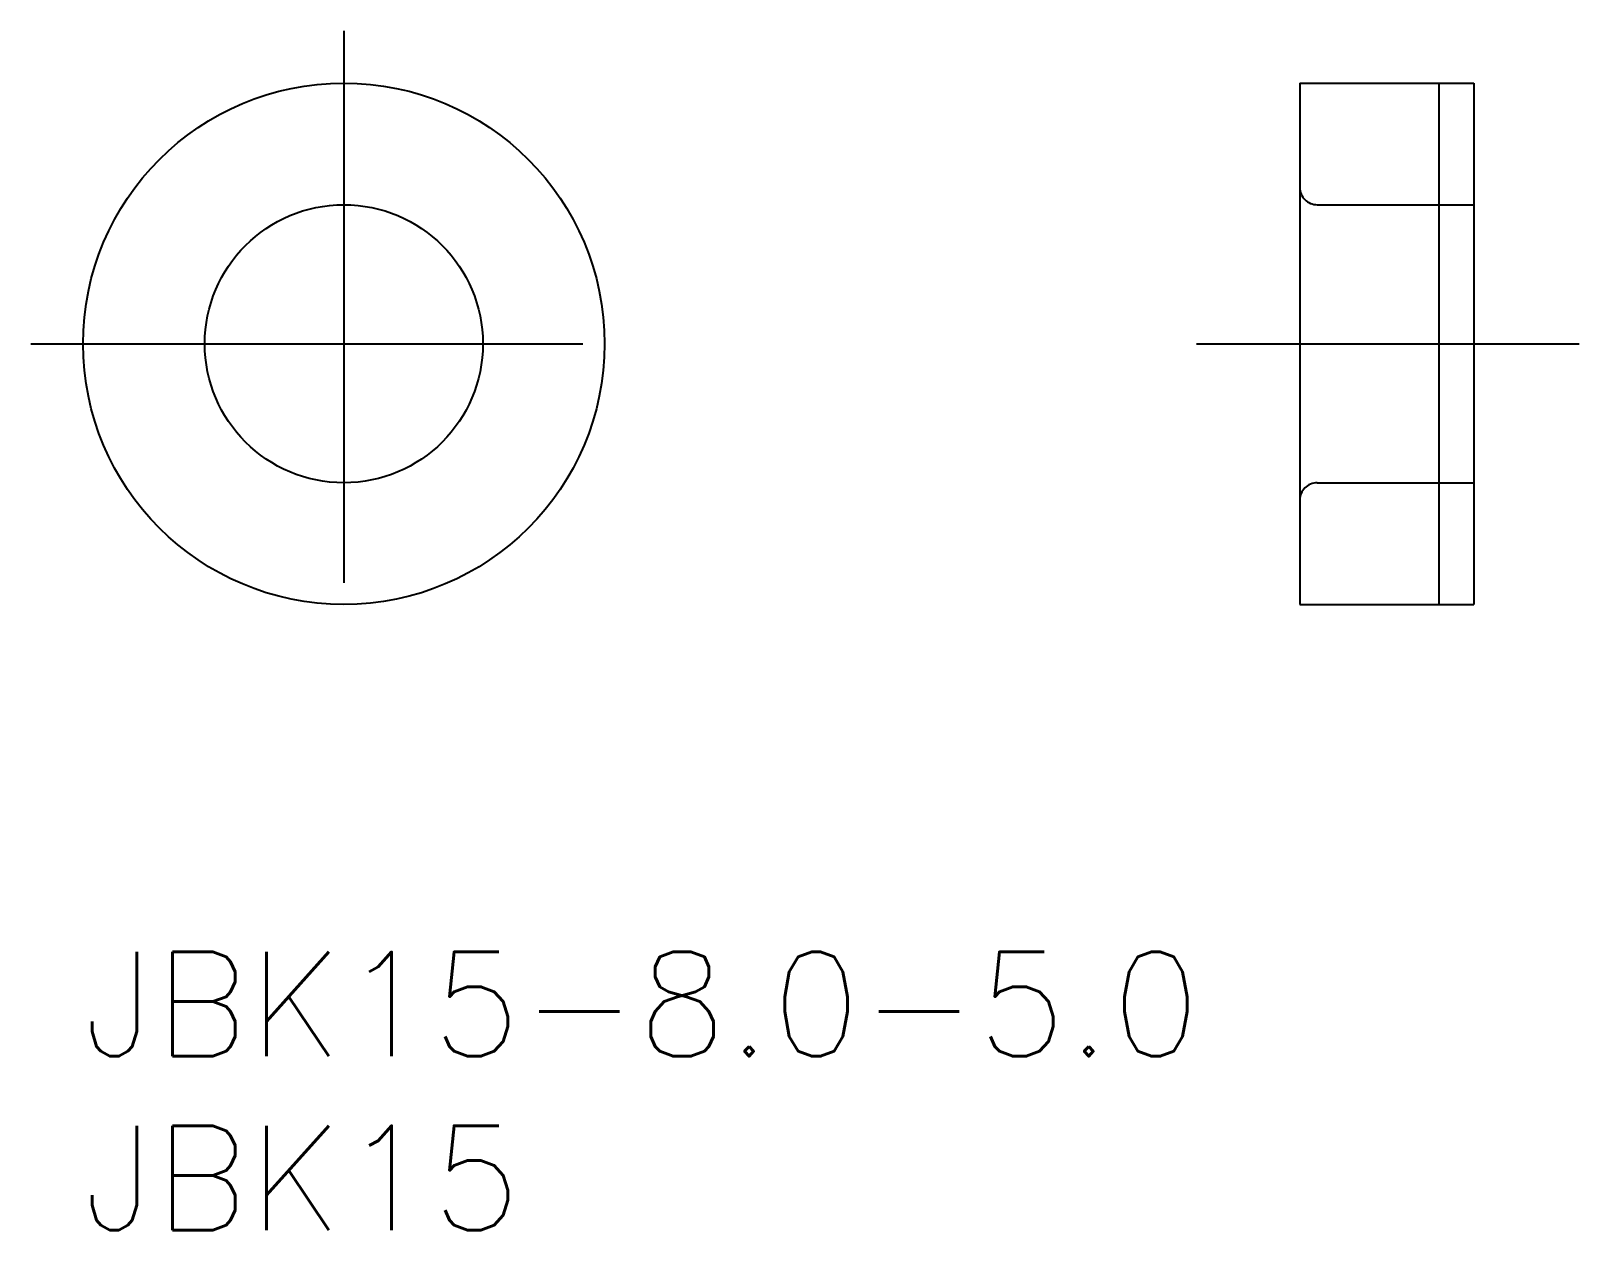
# Model space of a CAD drawing. Extents: x -1.5 to 43, y -8 to 26.5.
import ezdxf

# ---------------------------------------------------------------- set-up
doc = ezdxf.new("R2010")
doc.units = 0
doc.header["$LTSCALE"] = 0.5
doc.linetypes.add('CENTER', pattern=[50.8, 31.75, -6.35, 6.35, -6.35])
doc.linetypes.add('DASHED', pattern=[19.05, 12.7, -6.35])
for name, color, linetype in [('MSM_CENTER', 1, 'CENTER'), ('MSM_CONTINUOUS', 7, 'CONTINUOUS'), ('MSM_DASHED', 4, 'DASHED'), ('MSM_NARROW', 5, 'CONTINUOUS'), ('MSM_PART_NUMBER', 7, 'CONTINUOUS')]:
    doc.layers.add(name, color=color, linetype=linetype)
doc.styles.get("Standard").update_dxf_attribs({"font": 'txt.shx', "height": 3, "bigfont": 'bigfont.shx'})

# ---------------------------------------------------------------- blocks, each defined once
blk = doc.blocks.new('*U9')
at = {"layer": 'MSM_PART_NUMBER'}
blk.add_text('JBK15-8.0-5.0', height=3, dxfattribs=at).set_placement((0, -3))
blk = doc.blocks.new('*U10')
at = {"layer": 'MSM_PART_NUMBER'}
blk.add_text('JBK15', height=3, dxfattribs=at).set_placement((0, -8))

msp = doc.modelspace()

# ---------------------------------------------------------------- linework, layer by layer
at = {"layer": 'MSM_CENTER'}
for p, q in [((7.5, 26.5), (7.5, 8.5)), ((-1.5, 17.5), (16.5, 17.5)), ((32.03, 17.5), (43.03, 17.5))]:
    msp.add_line(p, q, dxfattribs=at)
at = {"layer": 'MSM_CONTINUOUS'}
for p, q in [((35, 25), (40, 25)), ((35, 25), (35, 10)), ((40, 25), (40, 10)), ((35, 10), (40, 10))]:
    msp.add_line(p, q, dxfattribs=at)
for radius in [7.5, 4]:
    msp.add_circle((7.5, 17.5), radius, dxfattribs=at)
at = {"layer": 'MSM_DASHED'}
for p, q in [((35.5, 21.5), (40, 21.5)), ((35.5, 13.5), (40, 13.5))]:
    msp.add_line(p, q, dxfattribs=at)
for centre, start, end in [((35.5, 22), 180, 270), ((35.5, 13), 90, 180)]:
    msp.add_arc(centre, 0.5, start, end, dxfattribs=at)
at = {"layer": 'MSM_NARROW'}
msp.add_line((39, 25), (39, 10), dxfattribs=at)

# ---------------------------------------------------------------- block references
at = {"layer": 'MSM_CONTINUOUS'}
for name in ['*U9', '*U10']:
    msp.add_blockref(name, (0, 0), dxfattribs=at)

doc.saveas('drawing.dxf')
